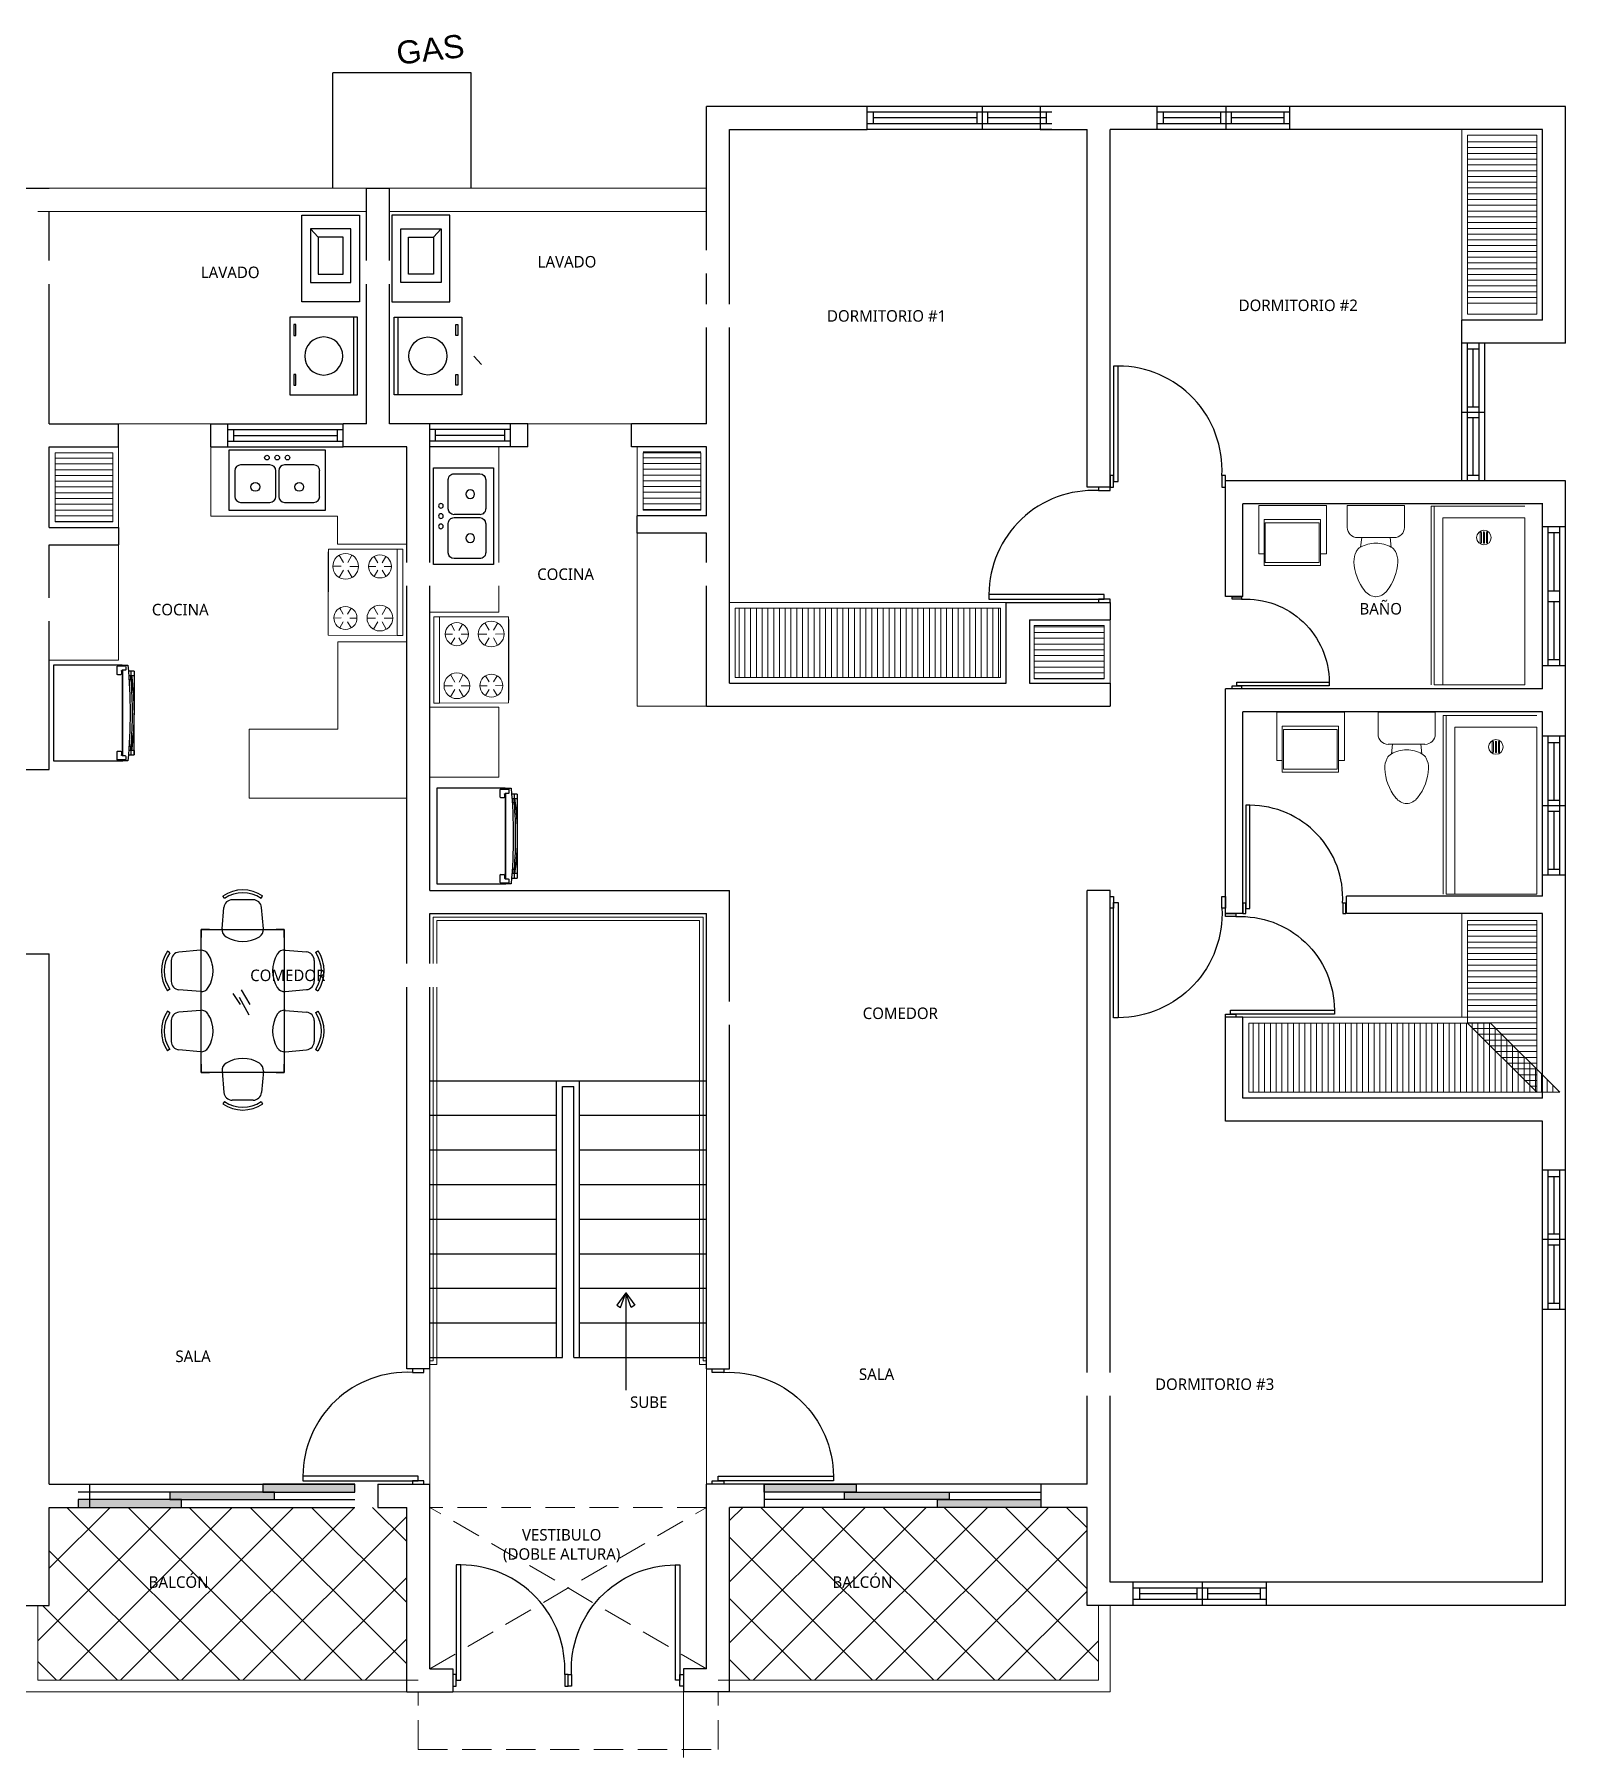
# Model space of a CAD drawing. Header units: feet. Extents: x 317 to 512, y -141 to 162.
# Drawn here: x 496.49 to 509.77, y 77.98 to 92.92 of the extents above; entities that cross this region are included whole.
import ezdxf

# ---------------------------------------------------------------- set-up
doc = ezdxf.new("R2010")
doc.units = ezdxf.units.FT
doc.header["$MEASUREMENT"] = 0
doc.linetypes.add('DASHED', pattern=[19.05, 12.7, -6.35])
for name, color, linetype in [('00-RELLENO INT', 5, 'Continuous'), ('COCINA', 2, 'Continuous'), ('escalera', 2, 'Continuous'), ('PERT-VENT', 8, 'Continuous'), ('PISO', 8, 'Continuous'), ('PISOS', 8, 'Continuous'), ('puertas', 7, 'Continuous')]:
    doc.layers.add(name, color=color, linetype=linetype)
for name, color, linetype, lineweight in [('A-GENM', 8, 'Continuous', 9), ('A-WALL', 7, 'Continuous', 25), ('closet', 8, 'Continuous', 5), ('FURN', 2, 'Continuous', 30), ('I-FURN', 2, 'Continuous', 0), ('muebles', 2, 'Continuous', 5), ('P-SANR-FIXT', 2, 'Continuous', 9), ('TXT', 2, 'Continuous', 9), ('vuelo', 251, 'DASHED', 13)]:
    doc.layers.add(name, color=color, linetype=linetype, lineweight=lineweight)
doc.styles.add('ads', font='trebuc.ttf', dxfattribs={"height": 0.14})
doc.styles.get("Standard").update_dxf_attribs({"font": 'arial.ttf'})

# ---------------------------------------------------------------- blocks, each defined once
blk = doc.blocks.new('A$C4D292AF4')
at = {"layer": 'puertas'}
for points in [[(0.03, 0.05), (0.07, 0.05), (0.07, 1.05), (0.03, 1.05)], [(0, 0), (0.03, 0), (0.03, 0.1), (0, 0.1)], [(0.97, 0), (1, 0), (1, 0.1), (0.97, 0.1)]]:
    blk.add_lwpolyline(points, close=True, dxfattribs=at)
blk.add_arc((0.068, 0.147), 0.903, 357.0481, 89.8556, dxfattribs=at)
blk = doc.blocks.new('A$C2C3967B4')
at = {"layer": 'COCINA'}
for p, q in [((0.838, 0.52), (0, 0.52)), ((0, 0.52), (0, 0)), ((0.838, 0), (0.838, 0.52)), ((0.051, 0.342), (0.051, 0.119)), ((0.356, 0.393), (0.102, 0.393)), ((0.406, 0.119), (0.406, 0.342)), ((0.432, 0.342), (0.432, 0.119)), ((0.737, 0.393), (0.483, 0.393)), ((0.787, 0.119), (0.787, 0.342)), ((0.102, 0.068), (0.356, 0.068)), ((0.483, 0.068), (0.737, 0.068)), ((0, 0), (0.838, 0))]:
    blk.add_line(p, q, dxfattribs=at)
for centre, radius in [((0.33, 0.456), 0.0201), ((0.419, 0.456), 0.0201), ((0.508, 0.456), 0.0201), ((0.229, 0.202), 0.0381), ((0.61, 0.202), 0.0381)]:
    blk.add_circle(centre, radius, dxfattribs=at)
for centre, start, end in [((0.102, 0.342), 90, 180), ((0.356, 0.342), 0, 90), ((0.483, 0.342), 90, 180), ((0.737, 0.342), 0, 90), ((0.102, 0.119), 180, 270), ((0.356, 0.119), 270, 0), ((0.483, 0.119), 180, 270), ((0.737, 0.119), 270, 0)]:
    blk.add_arc(centre, 0.0508, start, end, dxfattribs=at)
blk = doc.blocks.new('A$C285A50AC')
at = {"layer": 'muebles'}
for p, q in [((0.001, 0.69, -0.889), (0, 0.029, -0.889)), ((0.001, 0.69), (0.001, 0.639)), ((0.763, 0.688), (0.001, 0.69)), ((0.763, 0.688, -0.889), (0.001, 0.69, -0.889)), ((0.001, 0.639), (0.763, 0.637)), ((0.762, 0.028, -0.889), (0.763, 0.688, -0.889)), ((0.763, 0.637), (0.763, 0.688)), ((0.12, 0.505, 0.003), (0.054, 0.543, 0.003)), ((0.12, 0.467, 0.003), (0.054, 0.429, 0.003)), ((0.153, 0.524, 0.003), (0.153, 0.6, 0.003)), ((0.186, 0.505, 0.003), (0.252, 0.543, 0.003)), ((0.186, 0.467, 0.003), (0.252, 0.429, 0.003)), ((0.577, 0.466, 0.003), (0.522, 0.435, 0.003)), ((0.577, 0.504, 0.003), (0.523, 0.536, 0.003)), ((0.61, 0.523, 0.003), (0.611, 0.587, 0.003)), ((0.643, 0.504, 0.003), (0.698, 0.536, 0.003)), ((0.643, 0.466, 0.003), (0.698, 0.434, 0.003)), ((0.153, 0.448, 0.003), (0.153, 0.372, 0.003)), ((0.61, 0.447, 0.003), (0.61, 0.384, 0.003)), ((0.12, 0.2, 0.003), (0.065, 0.232, 0.003)), ((0.12, 0.162, 0.003), (0.065, 0.131, 0.003)), ((0.153, 0.219, 0.003), (0.153, 0.283, 0.003)), ((0.186, 0.2, 0.003), (0.241, 0.232, 0.003)), ((0.186, 0.162, 0.003), (0.241, 0.13, 0.003)), ((0.577, 0.2, 0.003), (0.511, 0.238, 0.003)), ((0.577, 0.162, 0.003), (0.511, 0.124, 0.003)), ((0.61, 0.219, 0.003), (0.61, 0.295, 0.003)), ((0.643, 0.199, 0.003), (0.709, 0.237, 0.003)), ((0.643, 0.161, 0.003), (0.709, 0.123, 0.003)), ((0, 0.029, -0.889), (0.762, 0.028, -0.889)), ((0.153, 0.143, 0.003), (0.152, 0.08, 0.003)), ((0.61, 0.142, 0.003), (0.61, 0.066, 0.003))]:
    blk.add_line(p, q, dxfattribs=at)
at = {"layer": 'muebles', "extrusion": (-0.001805, -0.999998, 0)}
for p, q in [((0.063, 0.027, -0.622), (0.698, 0.025, -0.622)), ((0.063, 0.027, -0.102), (0.698, 0.025, -0.102))]:
    blk.add_line(p, q, dxfattribs=at)
at = {"layer": 'muebles'}
for centre, radius in [((0.153, 0.486, 0.003), 0.114), ((0.61, 0.485, 0.003), 0.102), ((0.153, 0.181, 0.003), 0.102), ((0.61, 0.181, 0.003), 0.114)]:
    blk.add_circle(centre, radius, dxfattribs=at)
at = {"layer": 'muebles', "extrusion": (-0.001805, -0.999998, 0)}
for centre in [(0.089, -0.038, -0.027), (0.216, -0.038, -0.027), (0.381, -0.038, -0.027), (0.546, -0.038, -0.027), (0.673, -0.038, -0.027)]:
    blk.add_circle(centre, 0.0254, dxfattribs=at)
at = {"layer": 'muebles'}
for points in [[(0, 0.029), (0.001, 0.639), (0.763, 0.637), (0.762, 0.028)], [(0.001, 0.69, 0.254), (0.001, 0.639, 0.254), (0.763, 0.637, 0.254), (0.763, 0.688, 0.254)], [(0.025, 0.027, -0.076), (0.025, 0.027, -0.533), (0.737, 0.025, -0.533), (0.737, 0.025, -0.076)], [(0.025, 0.027, -0.597), (0.025, 0.027, -0.851), (0.737, 0.025, -0.851), (0.737, 0.025, -0.597)]]:
    blk.add_3dface(points, dxfattribs=at)
blk = doc.blocks.new('A$C6DF15AF1')
for points in [[(1.603, 0.133), (2.4, 0.133), (2.4, 0.2), (1.603, 0.2)], [(0, 0), (0.896, 0), (0.896, 0.067), (0, 0.067)], [(0.796, 0.067), (1.703, 0.067), (1.703, 0.133), (0.796, 0.133)]]:
    blk.add_hatch(color=256).paths.add_polyline_path(points)
at = {"layer": 'PERT-VENT', "extrusion": (-6.28888e-16, -1.94037e-15, -1)}
for points in [[(-1.603, 0.133), (-2.4, 0.133), (-2.4, 0.2), (-1.603, 0.2)], [(0, 0), (-0.896, 0), (-0.896, 0.067), (0, 0.067)], [(-0.796, 0.067), (-1.703, 0.067), (-1.703, 0.133), (-0.796, 0.133)]]:
    blk.add_lwpolyline(points, close=True, dxfattribs=at)
at = {"layer": 'PISO'}
for p, q in [((0, 0.2), (2.4, 0.2)), ((0, 0), (2.4, 0))]:
    blk.add_line(p, q, dxfattribs=at)
at = {"layer": 'PISO', "extrusion": (-6.28888e-16, -1.94037e-15, -1)}
for p, q in [((0.796, 0.133), (0, 0.133)), ((1.703, 0.067), (2.4, 0.067))]:
    blk.add_line(p, q, dxfattribs=at)
blk = doc.blocks.new('A$C5D053580')
for p, q in [((0.761, 1.017), (0.69, 1.123)), ((0.845, 0.914), (0.753, 1.083)), ((0.855, 1.016), (0.772, 1.159))]:
    blk.add_line(p, q)
at = {"layer": 'FURN'}
for p, q in [((0.608, 2.04, -0.375), (0.592, 2.062, -0.375)), ((0.884, 2.026, -0.375), (0.683, 2.026, -0.375)), ((0.96, 2.04, -0.375), (0.975, 2.062, -0.375)), ((0.585, 1.746, -0.375), (0.602, 1.952, -0.375)), ((0.983, 1.746, -0.375), (0.965, 1.952, -0.375)), ((0.384, 1.741, 0.375), (1.184, 1.741, 0.375)), ((0.384, 0.361, 0.375), (0.384, 1.741, 0.375)), ((1.184, 1.741, 0.375), (1.184, 0.361, 0.375)), ((0.082, 1.516, -0.375), (0.059, 1.532, -0.375)), ((0.375, 1.54, -0.375), (0.169, 1.522, -0.375)), ((1.192, 1.54, -0.375), (1.398, 1.523, -0.375)), ((1.486, 1.517, -0.375), (1.508, 1.533, -0.375)), ((0.095, 1.441, -0.375), (0.095, 1.24, -0.375)), ((1.472, 1.442, -0.375), (1.472, 1.241, -0.375)), ((0.082, 1.164, -0.375), (0.059, 1.149, -0.375)), ((1.486, 1.165, -0.375), (1.508, 1.15, -0.375)), ((0.375, 1.141, -0.375), (0.169, 1.159, -0.375)), ((1.192, 1.142, -0.375), (1.398, 1.16, -0.375)), ((0.082, 0.937, -0.375), (0.059, 0.953, -0.375)), ((0.095, 0.862, -0.375), (0.095, 0.661, -0.375)), ((0.375, 0.96, -0.375), (0.169, 0.943, -0.375)), ((1.192, 0.96, -0.375), (1.398, 0.943, -0.375)), ((1.472, 0.862, -0.375), (1.472, 0.661, -0.375)), ((1.486, 0.937, -0.375), (1.508, 0.953, -0.375)), ((0.082, 0.585, -0.375), (0.059, 0.57, -0.375)), ((0.375, 0.562, -0.375), (0.169, 0.58, -0.375)), ((1.192, 0.562, -0.375), (1.398, 0.58, -0.375)), ((1.486, 0.585, -0.375), (1.508, 0.57, -0.375)), ((1.184, 0.361, 0.375), (0.384, 0.361, 0.375)), ((0.585, 0.375, -0.375), (0.602, 0.169, -0.375)), ((0.983, 0.375, -0.375), (0.965, 0.169, -0.375)), ((0.608, 0.082, -0.375), (0.592, 0.059, -0.375)), ((0.884, 0.095, -0.375), (0.683, 0.095, -0.375)), ((0.96, 0.082, -0.375), (0.975, 0.059, -0.375))]:
    blk.add_line(p, q, dxfattribs=at)
for centre, radius, start, end in [((0.784, 1.782, -0.375), 0.339, 55.6197, 124.3803), ((0.683, 1.945, -0.375), 0.0813, 90, 175.0303), ((0.784, 1.782, -0.375), 0.312, 55.6197, 124.3803), ((0.884, 1.945, -0.375), 0.0813, 4.9697, 90), ((0.665, 1.739, -0.375), 0.0813, 175.0303, 238.407), ((0.784, 1.931, -0.375), 0.307, 238.407, 301.593), ((0.902, 1.739, -0.375), 0.0813, 301.593, 4.9697), ((0.339, 1.34, -0.375), 0.339, 145.6197, 214.3803), ((0.339, 1.34, -0.375), 0.312, 145.6197, 214.3803), ((0.176, 1.441, -0.375), 0.0813, 94.9697, 180), ((0.382, 1.459, -0.375), 0.0813, 31.593, 94.9697), ((0.19, 1.34, -0.375), 0.307, 328.407, 31.593), ((1.378, 1.341, -0.375), 0.307, 148.407, 211.593), ((1.185, 1.46, -0.375), 0.0813, 85.0303, 148.407), ((1.391, 1.442, -0.375), 0.0813, 0, 85.0303), ((1.229, 1.341, -0.375), 0.312, 325.6197, 34.3803), ((1.229, 1.341, -0.375), 0.339, 325.6197, 34.3803), ((0.176, 1.24, -0.375), 0.0813, 180, 265.0303), ((0.382, 1.222, -0.375), 0.0813, 265.0303, 328.407), ((1.185, 1.223, -0.375), 0.0813, 211.593, 274.9697), ((1.391, 1.241, -0.375), 0.0813, 274.9697, 0), ((0.339, 0.761, -0.375), 0.339, 145.6197, 214.3803), ((0.339, 0.761, -0.375), 0.312, 145.6197, 214.3803), ((0.176, 0.862, -0.375), 0.0813, 94.9697, 180), ((0.382, 0.88, -0.375), 0.0813, 31.593, 94.9697), ((0.19, 0.761, -0.375), 0.307, 328.407, 31.593), ((1.378, 0.761, -0.375), 0.307, 148.407, 211.593), ((1.185, 0.88, -0.375), 0.0813, 85.0303, 148.407), ((1.391, 0.862, -0.375), 0.0813, 0, 85.0303), ((1.229, 0.761, -0.375), 0.312, 325.6197, 34.3803), ((1.229, 0.761, -0.375), 0.339, 325.6197, 34.3803), ((0.176, 0.661, -0.375), 0.0813, 180, 265.0303), ((0.382, 0.643, -0.375), 0.0813, 265.0303, 328.407), ((1.185, 0.643, -0.375), 0.0813, 211.593, 274.9697), ((1.391, 0.661, -0.375), 0.0813, 274.9697, 0), ((0.665, 0.382, -0.375), 0.0813, 121.593, 184.9697), ((0.784, 0.19, -0.375), 0.307, 58.407, 121.593), ((0.902, 0.382, -0.375), 0.0813, 355.0303, 58.407), ((0.683, 0.176, -0.375), 0.0813, 184.9697, 270), ((0.884, 0.176, -0.375), 0.0813, 270, 355.0303), ((0.784, 0.339, -0.375), 0.339, 235.6197, 304.3803), ((0.784, 0.339, -0.375), 0.312, 235.6197, 304.3803)]:
    blk.add_arc(centre, radius, start, end, dxfattribs=at)
for points in [[(0.384, 1.741, -0.375), (0.384, 1.741, 0.375), (0.384, 1.661, 0.375), (0.384, 1.701, -0.375)], [(0.464, 1.741, 0.375), (0.424, 1.741, -0.375), (0.384, 1.741, -0.375), (0.384, 1.741, 0.375)], [(1.184, 0.361, 0.425), (0.384, 0.361, 0.425), (0.384, 1.741, 0.425), (1.184, 1.741, 0.425)], [(1.104, 1.741, 0.375), (1.144, 1.741, -0.375), (1.184, 1.741, -0.375), (1.184, 1.741, 0.375)], [(1.184, 1.741, -0.375), (1.184, 1.741, 0.375), (1.184, 1.661, 0.375), (1.184, 1.701, -0.375)], [(0.384, 0.361, -0.375), (0.384, 0.361, 0.375), (0.384, 0.441, 0.375), (0.384, 0.401, -0.375)], [(0.464, 0.361, 0.375), (0.424, 0.361, -0.375), (0.384, 0.361, -0.375), (0.384, 0.361, 0.375)], [(1.104, 0.361, 0.375), (1.144, 0.361, -0.375), (1.184, 0.361, -0.375), (1.184, 0.361, 0.375)], [(1.184, 0.361, -0.375), (1.184, 0.361, 0.375), (1.184, 0.441, 0.375), (1.184, 0.401, -0.375)]]:
    blk.add_3dface(points, dxfattribs=at)
blk = doc.blocks.new('A$C074D4DC8')
at = {"layer": 'FURN'}
blk.add_line((0.0418, 0.3424), (0.0418, -0.1979), dxfattribs=at)
for points in [[(0.0418, 0.3424), (-0.0084, 0.2735), (0.0117, 0.2615), (0.0418, 0.3424)], [(0.0418, 0.3424), (0.0919, 0.2735), (0.0719, 0.2615), (0.0418, 0.3424)]]:
    blk.add_lwpolyline(points, dxfattribs=at)
blk = doc.blocks.new('bath_sink_6127 - bath_sink_6127-V2-Nivel 1')
at = {"layer": 'I-FURN'}
for p, q in [((0.293, 0.297), (-0.127, 0.297)), ((-0.127, 0.297), (-0.127, -0.29)), ((0.395, 0.244), (-0.005, 0.244)), ((-0.005, 0.244), (-0.005, -0.245)), ((0.025, -0.234), (0.025, 0.233)), ((0.025, 0.233), (0.369, 0.233)), ((0.293, 0.244), (0.293, 0.297)), ((0.369, 0.233), (0.369, -0.234)), ((0.395, -0.245), (0.395, 0.244)), ((0.293, -0.29), (-0.127, -0.29)), ((-0.005, -0.245), (0.395, -0.245)), ((0.369, -0.234), (0.025, -0.234)), ((0.293, -0.29), (0.293, -0.245))]:
    blk.add_line(p, q, dxfattribs=at)
blk = doc.blocks.new('Toilet_-_Tank_-_3D_4840 - 17_ High_ Seat Not Visible-536545-Nivel 1')
at = {"layer": 'P-SANR-FIXT'}
for p, q in [((0.248, 0.489), (-0.248, 0.489)), ((-0.248, 0.489), (-0.248, 0.298)), ((0.248, 0.298), (0.248, 0.489)), ((-0.159, 0.21), (-0.123, 0.21)), ((-0.123, 0.21), (-0.132, 0.127)), ((-0.123, 0.21), (0.123, 0.21)), ((0.132, 0.127), (0.123, 0.21)), ((0.123, 0.21), (0.159, 0.21))]:
    blk.add_line(p, q, dxfattribs=at)
for centre, radius, start, end in [((-0.159, 0.298), 0.0889, 180, 270), ((0, -0.104), 0.266, 90.1019, 119.8981), ((0, -0.104), 0.266, 60.1019, 89.8981), ((0.159, 0.298), 0.0889, 270, 360), ((-0.023, 0.008), 0.167, 151.0596, 182.709), ((-0.083, 0.041), 0.0995, 119.8981, 151.0596), ((0.083, 0.041), 0.0995, 28.9404, 60.1019), ((0.023, 0.008), 0.167, 357.291, 28.9404), ((0.25, 0.021), 0.441, 182.709, 218.5058), ((-0.25, 0.021), 0.441, 321.4942, 357.291), ((0.011, -0.169), 0.136, 218.5058, 265.219), ((-0.011, -0.169), 0.136, 274.781, 321.4942)]:
    blk.add_arc(centre, radius, start, end, dxfattribs=at)
blk = doc.blocks.new('A$C3D6C2CD6')
at = {"layer": 'P-SANR-FIXT'}
for p, q in [((0, 1.55), (0.787, 1.55)), ((0, 0.102), (0, 1.55)), ((0.711, 1.55), (0.711, 0.102)), ((0.787, 0), (0.787, 1.55)), ((0.813, 1.55), (0.813, 0)), ((0.324, 0.227), (0.324, 0.317)), ((0.333, 0.317), (0.333, 0.227)), ((0.351, 0.227), (0.351, 0.317)), ((0.36, 0.317), (0.36, 0.227)), ((0.378, 0.227), (0.378, 0.317)), ((0.387, 0.317), (0.387, 0.227)), ((0.711, 0.102), (0, 0.102)), ((0, 0), (0.787, 0)), ((0.124, 0), (0.787, 0)), ((0.813, 0), (0.787, 0)), ((0.813, 0), (0.787, 0))]:
    blk.add_line(p, q, dxfattribs=at)
for centre, radius, start, end in [((0.356, 0.272), 0.0635, 90, 270), ((0.356, 0.272), 0.0635, 90, 270), ((0.328, 0.317), 0.00444, 360, 180), ((0.356, 0.317), 0.00444, 360, 180), ((0.356, 0.272), 0.0635, 270, 90), ((0.356, 0.272), 0.0635, 270, 90), ((0.383, 0.317), 0.00444, 360, 180), ((0.328, 0.227), 0.00444, 180, 360), ((0.356, 0.227), 0.00444, 180, 360), ((0.383, 0.227), 0.00444, 180, 360)]:
    blk.add_arc(centre, radius, start, end, dxfattribs=at)
blk = doc.blocks.new('A$C007B5363')
at = {"layer": 'COCINA'}
for p, q in [((0, 0.829), (0.594, 0.829)), ((0, 0), (0, 0.829)), ((0.551, 0.816), (0.551, 0.752)), ((0.621, 0.822), (0.557, 0.822)), ((0.589, 0.752), (0.589, 0.778)), ((0.594, 0.829), (0.601, 0.829)), ((0.594, 0.822), (0.594, 0.829)), ((0.594, 0.045), (0.594, 0.784)), ((0.595, 0.784), (0.621, 0.784)), ((0.601, 0.829), (0.601, 0.822)), ((0.645, 0.829), (0.601, 0.829)), ((0.601, 0.784), (0.601, 0.044)), ((0.627, 0.791), (0.627, 0.816)), ((0.649, 0.778), (0.671, 0.778)), ((0.671, 0.778), (0.698, 0.778)), ((0.671, 0.74), (0.671, 0.778)), ((0.671, 0.74), (0.671, 0.778)), ((0.699, 0.74), (0.699, 0.778)), ((0.557, 0.746), (0.582, 0.746)), ((0.671, 0.74), (0.651, 0.74)), ((0.654, 0.702), (0.671, 0.702)), ((0.698, 0.74), (0.671, 0.74)), ((0.671, 0.74), (0.671, 0.702)), ((0.671, 0.702), (0.671, 0.74)), ((0.594, 0), (0, 0)), ((0.551, 0.076), (0.551, 0.013)), ((0.582, 0.083), (0.557, 0.083)), ((0.557, 0.006), (0.621, 0.006)), ((0.589, 0.051), (0.589, 0.076)), ((0.594, 0), (0.594, 0.006)), ((0.594, 0), (0.601, 0)), ((0.621, 0.044), (0.595, 0.044)), ((0.601, 0.006), (0.601, 0)), ((0.601, 0), (0.645, 0)), ((0.627, 0.013), (0.627, 0.038)), ((0.671, 0.051), (0.649, 0.051)), ((0.651, 0.089), (0.671, 0.089)), ((0.671, 0.127), (0.654, 0.127)), ((0.671, 0.127), (0.671, 0.089)), ((0.671, 0.089), (0.671, 0.127)), ((0.671, 0.089), (0.698, 0.089)), ((0.671, 0.051), (0.671, 0.089)), ((0.671, 0.051), (0.671, 0.089)), ((0.698, 0.051), (0.671, 0.051)), ((0.699, 0.051), (0.699, 0.089))]:
    blk.add_line(p, q, dxfattribs=at)
for centre, radius, start, end in [((0.557, 0.816), 0.00635, 90, 180), ((0.557, 0.752), 0.00635, 180, 270), ((0.582, 0.752), 0.00635, 270, 360), ((0.595, 0.778), 0.00635, 90, 180), ((0.621, 0.816), 0.00635, 360, 90), ((0.621, 0.791), 0.00635, 270, 360), ((-3.851, 0.414), 4.515, 354.7351, 5.2649), ((-3.079, 0.414), 3.761, 355.6182, 4.3818), ((-1.675, 0.414), 2.373, 352.1151, 7.8849), ((0.557, 0.076), 0.00635, 90, 180), ((0.557, 0.013), 0.00635, 180, 270), ((0.582, 0.076), 0.00635, 360, 90), ((0.595, 0.051), 0.00635, 180, 270), ((0.621, 0.038), 0.00635, 360, 90), ((0.621, 0.013), 0.00635, 270, 360)]:
    blk.add_arc(centre, radius, start, end, dxfattribs=at)
blk = doc.blocks.new('A$C01EB0BB3')
at = {"layer": 'FURN'}
for p, q in [((0, 0, 224.56), (0, 0.61, 224.56)), ((0, 0.61, 224.56), (0.533, 0.61, 224.56)), ((0.503, 0.61, 224.56), (0.503, 0, 224.56)), ((0.533, 0.61, 224.56), (0.533, 0, 224.56)), ((0.533, 0, 224.56), (0, 0, 224.56))]:
    blk.add_line(p, q, dxfattribs=at)
at = {"layer": 'FURN', "ltscale": 0.02, "elevation": 224.56}
for points in [[(0.047, 0.536), (0.047, 0.45), (0.032, 0.45), (0.032, 0.536)], [(0.047, 0.143), (0.047, 0.057), (0.032, 0.057), (0.032, 0.143)]]:
    blk.add_lwpolyline(points, close=True, dxfattribs=at)
at = {"layer": 'FURN', "ltscale": 0.02}
blk.add_circle((0.267, 0.305, 224.56), 0.15, dxfattribs=at)
blk = doc.blocks.new('A$C14811AE8')
at = {"layer": 'closet'}
h = blk.add_hatch(dxfattribs=at)
h.set_pattern_fill('ANSI31', color=256, scale=0.4, angle=315, style=0)
h.set_pattern_definition([(360, (9.3, 9.45065), (3e-15, 0.05), [])])
h.paths.add_polyline_path([(9.3, 9.451), (9.8, 9.451), (9.8, 10.051), (9.3, 10.051)])
h = blk.add_hatch(dxfattribs=at)
h.set_pattern_fill('ANSI31', color=256, scale=0.4, angle=315, style=0)
h.set_pattern_definition([(360, (4.2, 9.39707), (3e-15, 0.05), [])])
h.paths.add_polyline_path([(4.2, 9.397), (4.7, 9.397), (4.7, 9.997), (4.2, 9.997)])
h = blk.add_hatch(dxfattribs=at)
h.set_pattern_fill('ANSI31', color=256, scale=0.4, angle=45, style=0)
h.set_pattern_definition([(90, (9.9, 8.09766), (-0.05, 3e-15), [])])
h.paths.add_polyline_path([(10.1, 8.048), (12.4, 8.048), (12.4, 8.648), (10.1, 8.648)])
h = blk.add_hatch(dxfattribs=at)
h.set_pattern_fill('ANSI31', color=256, scale=0.4, angle=135, style=0)
h.set_pattern_definition([(180, (12.343037, 8.034943), (-3e-15, -0.05), [])])
h.paths.add_polyline_path([(12.693, 8.035), (12.693, 8.498), (13.3, 8.498), (13.3, 8.035)])
h = blk.add_hatch(dxfattribs=at)
h.set_pattern_fill('ANSI31', color=256, scale=0.4, angle=135, style=0)
h.set_pattern_definition([(180, (19.514666, 4.55), (-3e-15, -0.05), [])])
h.paths.add_polyline_path([(16.45, 5.05), (16.45, 5.941), (17.05, 5.941), (17.05, 4.45)])
h = blk.add_hatch(dxfattribs=at)
h.set_pattern_fill('ANSI31', color=256, scale=0.4, angle=405, style=0)
h.set_pattern_definition([(90, (20.857657, 4.55), (-0.05, 3e-15), [])])
h.paths.add_polyline_path([(14.552, 4.45), (14.552, 5.05), (16.65, 5.05), (17.25, 4.45)])
at = {"layer": 'PISO'}
h = blk.add_hatch(dxfattribs=at)
h.set_pattern_fill('NET', color=256, scale=3, angle=45, style=0)
h.set_pattern_definition([(45, (3.75, -0.65), (-0.265165, 0.265165), []), (135, (3.75, -0.65), (-0.265165, -0.265165), [])])
h.paths.add_polyline_path([(4.15, 0.85), (7.25, 0.85), (7.25, -0.65), (4.05, -0.65), (4.05, 0), (4.15, 0)])
h = blk.add_hatch(dxfattribs=at)
h.set_pattern_fill('NET', color=256, scale=3, angle=45, style=0)
h.set_pattern_definition([(135, (12.95, -0.65), (0.265165, 0.265165), []), (45, (12.95, -0.65), (0.265165, -0.265165), [])])
h.paths.add_polyline_path([(13.15, 0.85), (10.05, 0.85), (10.05, -0.65), (13.25, -0.65), (13.25, 0), (13.15, 0)])
for p, q in [((4.885, 8.103), (4.884, 7.376)), ((8.208, 7.035), (8.207, 6.308))]:
    blk.add_line(p, q)
at = {"layer": 'A-GENM'}
for p, q in [((4.05, 12.29), (6.9, 12.29)), ((9.85, 12.29), (7.1, 12.29)), ((4.05, 12.09), (6.9, 12.09)), ((9.85, 12.09), (7.1, 12.09)), ((5.55, 9.447), (5.55, 10.047)), ((8.05, 8.613), (8.05, 10.047)), ((5.55, 9.447), (6.65, 9.447)), ((6.65, 9.203), (6.65, 9.447)), ((6.65, 9.203), (7.25, 9.203)), ((8.05, 8.613), (7.45, 8.613)), ((6.654, 7.6), (6.654, 8.357)), ((6.654, 8.357), (7.25, 8.357)), ((4.75, 8.197), (4.15, 8.197)), ((7.45, 7.789), (8.05, 7.789)), ((8.05, 7.182), (8.05, 7.789)), ((9.25, 7.798), (9.85, 7.798)), ((5.884, 7.6), (5.883, 7)), ((5.884, 7.6), (6.654, 7.6)), ((7.445, 7.182), (8.05, 7.182)), ((5.883, 7), (7.25, 7)), ((4.05, -0.65), (4.05, 0)), ((13.25, -0.65), (13.25, 0)), ((13.35, -0.75), (13.35, 0)), ((7.35, -0.65), (4.05, -0.65)), ((9.95, -0.65), (13.25, -0.65)), ((7.35, -0.75), (3.95, -0.75)), ((9.65, -1.32), (9.65, -0.75)), ((9.95, -0.75), (13.35, -0.75))]:
    blk.add_line(p, q, dxfattribs=at)
at = {"layer": 'A-WALL'}
for p, q in [((11.242, 13), (9.85, 13)), ((9.85, 10.247), (9.85, 13)), ((13.755, 13), (12.745, 13)), ((17.3, 13), (14.908, 13)), ((17.3, 10.947), (17.3, 13)), ((10.05, 7.998), (10.05, 12.8)), ((10.05, 12.8), (11.242, 12.8)), ((12.745, 12.8), (13.15, 12.8)), ((13.15, 9.698), (13.15, 12.8)), ((13.35, 9.698), (13.35, 12.8)), ((13.755, 12.8), (13.35, 12.8)), ((17.1, 12.8), (14.908, 12.8)), ((17.1, 11.147), (17.1, 12.8)), ((3.75, 12.29), (4.15, 12.29)), ((6.9, 10.247), (6.9, 12.29)), ((6.9, 12.29), (7.1, 12.29)), ((7.1, 10.247), (7.1, 12.29)), ((4.15, 10.247), (4.15, 12.09)), ((16.4, 10.947), (16.4, 11.147)), ((4.15, 10.247), (4.75, 10.247)), ((4.75, 10.047), (4.75, 10.247)), ((5.55, 10.047), (5.55, 10.247)), ((5.55, 10.247), (5.7, 10.247)), ((5.7, 10.047), (5.7, 10.247)), ((6.7, 10.047), (6.7, 10.247)), ((6.9, 10.247), (6.7, 10.247)), ((7.45, 10.247), (7.1, 10.247)), ((7.45, 6.2), (7.45, 10.247)), ((8.15, 10.047), (8.15, 10.247)), ((8.3, 10.247), (8.15, 10.247)), ((8.3, 10.047), (8.3, 10.247)), ((9.85, 10.247), (9.2, 10.247)), ((9.2, 10.047), (9.2, 10.247)), ((4.15, 9.347), (4.15, 10.047)), ((4.15, 10.047), (4.75, 10.047)), ((5.55, 10.047), (5.7, 10.047)), ((7.25, 10.047), (6.7, 10.047)), ((7.25, 2.05), (7.25, 10.047)), ((8.3, 10.047), (8.15, 10.047)), ((9.85, 10.047), (9.2, 10.047)), ((9.85, 9.449), (9.85, 10.047)), ((17.3, 9.753), (14.35, 9.753)), ((17.3, 9.355), (17.3, 9.753)), ((13.35, 9.698), (13.15, 9.698)), ((9.85, 9.449), (9.25, 9.449)), ((9.25, 9.299), (9.25, 9.449)), ((14.5, 8.75), (14.5, 9.553)), ((17.1, 9.553), (14.5, 9.553)), ((17.1, 9.355), (17.1, 9.558)), ((17.1, 9.355), (17.1, 9.553)), ((4.15, 9.347), (4.75, 9.347)), ((4.75, 9.347), (4.75, 9.197)), ((9.85, 9.299), (9.25, 9.299)), ((9.85, 7.798), (9.85, 9.299)), ((4.15, 7.25), (4.15, 9.197)), ((4.15, 9.197), (4.75, 9.197)), ((12.45, 7.998), (12.45, 8.698)), ((12.45, 8.698), (13.35, 8.698)), ((13.35, 8.698), (13.35, 8.548)), ((14.5, 8.75), (14.35, 8.75)), ((12.65, 8.548), (13.35, 8.548)), ((12.65, 8.548), (12.65, 7.998)), ((17.1, 7.95), (17.1, 8.151)), ((17.3, 7.538), (17.3, 8.151)), ((10.05, 7.998), (12.45, 7.998)), ((12.65, 7.998), (13.35, 7.998)), ((13.35, 7.998), (13.35, 7.798)), ((17.1, 7.95), (14.35, 7.95)), ((14.35, 6), (14.35, 7.95)), ((9.85, 7.798), (13.35, 7.798)), ((14.5, 6), (14.5, 7.75)), ((17.1, 7.75), (14.5, 7.75)), ((17.1, 7.538), (17.1, 7.75)), ((3.95, 7.25), (4.15, 7.25)), ((17.1, 6.15), (17.1, 6.335)), ((17.3, 3.774), (17.3, 6.335)), ((7.45, 6.2), (10.05, 6.2)), ((10.05, 2.05), (10.05, 6.2)), ((13.15, 1.05), (13.15, 6.2)), ((13.35, 6.2), (13.15, 6.2)), ((13.35, 0.2), (13.35, 6.2)), ((15.4, 6), (15.4, 6.15)), ((17.1, 6.15), (15.4, 6.15)), ((7.45, 2.05), (7.45, 6)), ((7.45, 2.05), (7.45, 6)), ((7.45, 6), (9.85, 6)), ((9.85, 2.05), (9.85, 6)), ((14.5, 6), (14.35, 6)), ((17.1, 6), (15.4, 6)), ((17.1, 4.4), (17.1, 6)), ((3.95, 5.65), (4.15, 5.65)), ((4.15, 1.05), (4.15, 5.65)), ((14.5, 5.1), (14.35, 5.1)), ((14.35, 4.2), (14.35, 5.1)), ((14.5, 4.4), (14.5, 5.1)), ((17.1, 4.4), (14.5, 4.4)), ((17.1, 4.2), (14.35, 4.2)), ((17.1, 3.774), (17.1, 4.2)), ((17.1, 0.2), (17.1, 2.57)), ((17.3, 0), (17.3, 2.57)), ((7.45, 2.05), (7.25, 2.05)), ((9.85, 2.05), (10.05, 2.05)), ((4.15, 1.05), (4.5, 1.05)), ((4.5, 1.05), (4.5, 0.85)), ((7, 1.05), (7.45, 1.05)), ((7, 1.05), (7, 0.85)), ((7.45, -0.55), (7.45, 1.05)), ((9.85, -0.55), (9.85, 1.05)), ((10.35, 1.05), (9.85, 1.05)), ((10.35, 1.05), (10.35, 0.85)), ((13.15, 1.05), (12.75, 1.05)), ((12.75, 1.05), (12.75, 0.85)), ((4.15, 0), (4.15, 0.85)), ((4.15, 0.85), (4.5, 0.85)), ((7, 0.85), (7.25, 0.85)), ((7.25, -0.75), (7.25, 0.85)), ((10.05, -0.75), (10.05, 0.85)), ((10.35, 0.85), (10.05, 0.85)), ((13.15, 0.85), (12.75, 0.85)), ((13.15, 0), (13.15, 0.85)), ((13.55, 0.2), (13.35, 0.2)), ((17.1, 0.2), (14.703, 0.2)), ((3.75, 0), (4.15, 0)), ((13.55, 0), (13.15, 0)), ((17.3, 0), (14.703, 0)), ((7.45, -0.55), (7.65, -0.55)), ((7.65, -0.55), (7.65, -0.75)), ((9.85, -0.55), (9.65, -0.55)), ((9.65, -0.55), (9.65, -0.75)), ((7.25, -0.75), (7.65, -0.75)), ((10.05, -0.75), (9.65, -0.75))]:
    blk.add_line(p, q, dxfattribs=at)
at = {"layer": 'A-WALL', "extrusion": (-5.92882e-16, -1.90217e-15, -1)}
for p, q in [((11.242, 12.8), (11.242, 13)), ((12.745, 13), (12.745, 12.8))]:
    blk.add_line(p, q, dxfattribs=at)
at = {"layer": 'A-WALL', "extrusion": (6.46452e-16, -1.90217e-15, -1)}
for p, q in [((13.755, 13), (13.755, 12.8)), ((14.908, 12.8), (14.908, 13))]:
    blk.add_line(p, q, dxfattribs=at)
at = {"layer": 'A-WALL', "extrusion": (3.03521e-17, -1.27893e-15, -1)}
for p, q in [((17.3, 10.947), (16.4, 10.947)), ((17.3, 7.538), (17.1, 7.538)), ((17.1, 6.335), (17.3, 6.335)), ((17.3, 3.774), (17.1, 3.774)), ((17.1, 2.57), (17.3, 2.57))]:
    blk.add_line(p, q, dxfattribs=at)
at = {"layer": 'A-WALL', "extrusion": (4.8794e-17, -1.27893e-15, -1)}
for p, q in [((17.3, 9.355), (17.1, 9.355)), ((17.1, 8.151), (17.3, 8.151))]:
    blk.add_line(p, q, dxfattribs=at)
at = {"layer": 'A-WALL', "extrusion": (6.46452e-16, -1.89503e-15, -1)}
for p, q in [((13.55, 0), (13.55, 0.2)), ((14.703, 0.2), (14.703, 0))]:
    blk.add_line(p, q, dxfattribs=at)
at = {"layer": 'closet'}
for p, q in [((4.75, 10.247), (5.55, 10.247)), ((8.3, 10.247), (9.2, 10.247)), ((4.75, 10.047), (4.75, 9.347)), ((9.25, 9.449), (9.25, 10.047)), ((10.05, 8.698), (12.45, 8.698)), ((12.65, 8.548), (12.65, 7.998)), ((13.35, 8.548), (13.35, 7.998)), ((16.4, 5.1), (16.4, 6)), ((7.48, 2.12), (7.48, 5.97)), ((7.48, 5.97), (9.82, 5.97)), ((7.51, 2.09), (7.51, 5.94)), ((7.51, 5.94), (9.79, 5.94)), ((9.79, 2.09), (9.79, 5.94)), ((9.82, 2.12), (9.82, 5.97)), ((16.6, 5.1), (14.5, 5.1)), ((7.48, 2.12), (7.45, 2.12)), ((9.82, 2.12), (9.85, 2.12)), ((7.51, 2.09), (7.45, 2.09)), ((7.45, 2.05), (7.45, 1.05)), ((9.79, 2.09), (9.85, 2.09)), ((9.85, 2.05), (9.85, 1.05)), ((7.65, -0.75), (9.65, -0.75))]:
    blk.add_line(p, q, dxfattribs=at)
for points in [[(4.2, 9.397), (4.7, 9.397), (4.7, 9.997), (4.2, 9.997)], [(9.3, 9.499), (9.8, 9.499), (9.8, 9.997), (9.3, 9.997)], [(10.1, 8.048), (12.4, 8.048), (12.4, 8.648), (10.1, 8.648)], [(12.693, 8.035), (12.693, 8.498), (13.3, 8.498), (13.3, 8.035)], [(17.05, 4.45), (16.45, 5.05), (16.45, 5.941), (17.05, 5.941), (17.05, 4.45)], [(14.552, 4.45), (14.552, 5.05), (16.65, 5.05), (17.25, 4.45)]]:
    blk.add_lwpolyline(points, close=True, dxfattribs=at)
at = {"layer": 'COCINA'}
for p, q in [((6.416, 11.939), (6.483, 11.866)), ((7.549, 11.939), (7.482, 11.866)), ((7.832, 10.835), (7.899, 10.762))]:
    blk.add_line(p, q, dxfattribs=at)
at = {"layer": 'escalera'}
for p, q in [((7.45, 4.55), (8.55, 4.55)), ((8.55, 2.15), (8.55, 4.55)), ((8.55, 4.55), (8.75, 4.55)), ((8.6, 2.15), (8.6, 4.5)), ((8.6, 4.5), (8.7, 4.5)), ((8.7, 2.15), (8.7, 4.5)), ((8.75, 4.55), (9.85, 4.55)), ((8.75, 2.15), (8.75, 4.55)), ((7.45, 4.25), (8.55, 4.25)), ((8.75, 4.25), (9.85, 4.25)), ((7.45, 3.95), (8.55, 3.95)), ((8.75, 3.95), (9.85, 3.95)), ((7.45, 3.65), (8.55, 3.65)), ((8.75, 3.65), (9.85, 3.65)), ((7.45, 3.35), (8.55, 3.35)), ((8.75, 3.35), (9.85, 3.35)), ((7.45, 3.05), (8.55, 3.05)), ((8.75, 3.05), (9.85, 3.05)), ((7.45, 2.75), (8.55, 2.75)), ((8.75, 2.75), (9.85, 2.75)), ((7.45, 2.45), (8.55, 2.45)), ((8.75, 2.45), (9.85, 2.45)), ((7.45, 2.15), (8.55, 2.15)), ((8.55, 2.15), (8.6, 2.15)), ((8.7, 2.15), (8.75, 2.15)), ((8.75, 2.15), (9.85, 2.15))]:
    blk.add_line(p, q, dxfattribs=at)
at = {"layer": 'PERT-VENT', "extrusion": (-5.92882e-16, -1.89503e-15, -1)}
for p, q in [((12.845, 13), (11.242, 13)), ((12.845, 12.95), (11.242, 12.95)), ((11.296, 12.95), (11.296, 12.85)), ((12.197, 12.9), (11.296, 12.9)), ((12.197, 12.85), (12.197, 12.95)), ((12.243, 12.8), (12.243, 13)), ((12.29, 12.85), (12.29, 12.95)), ((12.795, 12.9), (12.29, 12.9)), ((12.795, 12.95), (12.795, 12.85)), ((14.908, 13), (13.755, 13)), ((14.908, 12.95), (13.755, 12.95)), ((13.809, 12.95), (13.809, 12.85)), ((14.31, 12.9), (13.809, 12.9)), ((14.31, 12.85), (14.31, 12.95)), ((14.357, 12.8), (14.357, 13)), ((14.403, 12.85), (14.403, 12.95)), ((14.858, 12.9), (14.403, 12.9)), ((14.858, 12.95), (14.858, 12.85)), ((12.845, 12.85), (11.242, 12.85)), ((12.845, 12.8), (11.242, 12.8)), ((14.908, 12.85), (13.755, 12.85)), ((14.908, 12.8), (13.755, 12.8)), ((14.703, 0.2), (13.55, 0.2)), ((14.703, 0.15), (13.55, 0.15)), ((13.604, 0.15), (13.604, 0.05)), ((14.105, 0.05), (14.105, 0.15)), ((14.152, 0), (14.152, 0.2)), ((14.198, 0.05), (14.198, 0.15)), ((14.653, 0.15), (14.653, 0.05)), ((14.703, 0.05), (13.55, 0.05)), ((14.105, 0.1), (13.604, 0.1)), ((14.653, 0.1), (14.198, 0.1)), ((14.703, 0), (13.55, 0))]:
    blk.add_line(p, q, dxfattribs=at)
at = {"layer": 'PERT-VENT', "extrusion": (2.32183e-17, -1.27893e-15, -1)}
for p, q in [((16.4, 9.753), (16.4, 10.947)), ((16.45, 9.753), (16.45, 10.947)), ((16.55, 9.753), (16.55, 10.947)), ((16.6, 9.753), (16.6, 10.947)), ((16.5, 10.391), (16.5, 10.898)), ((16.6, 10.345), (16.4, 10.345)), ((16.55, 10.391), (16.45, 10.391)), ((16.55, 10.298), (16.45, 10.298)), ((16.5, 9.803), (16.5, 10.298)), ((16.45, 9.803), (16.55, 9.803)), ((17.1, 6.335), (17.1, 7.538)), ((17.15, 6.335), (17.15, 7.538)), ((17.15, 7.484), (17.25, 7.484)), ((17.2, 6.983), (17.2, 7.484)), ((17.25, 6.335), (17.25, 7.538)), ((17.3, 6.335), (17.3, 7.538)), ((17.2, 6.384), (17.2, 6.889)), ((17.15, 6.384), (17.25, 6.384)), ((17.1, 2.57), (17.1, 3.774)), ((17.15, 2.57), (17.15, 3.774)), ((17.25, 2.57), (17.25, 3.774)), ((17.3, 2.57), (17.3, 3.774)), ((17.15, 3.72), (17.25, 3.72)), ((17.2, 3.219), (17.2, 3.72)), ((17.3, 3.172), (17.1, 3.172)), ((17.25, 3.219), (17.15, 3.219)), ((17.25, 3.125), (17.15, 3.125)), ((17.2, 2.62), (17.2, 3.125)), ((17.15, 2.62), (17.25, 2.62))]:
    blk.add_line(p, q, dxfattribs=at)
at = {"layer": 'PERT-VENT', "extrusion": (2.32183e-17, 1.35533e-15, -1)}
blk.add_line((16.45, 10.898), (16.55, 10.898), dxfattribs=at)
at = {"layer": 'PERT-VENT'}
for p, q in [((5.7, 10.247), (6.7, 10.247)), ((5.7, 10.197), (6.7, 10.197)), ((5.75, 10.097), (5.75, 10.197)), ((6.65, 10.097), (6.65, 10.197)), ((8.15, 10.247), (7.45, 10.247)), ((8.15, 10.197), (7.45, 10.197)), ((7.5, 10.097), (7.5, 10.197)), ((8.1, 10.097), (8.1, 10.197)), ((5.7, 10.097), (6.7, 10.097)), ((5.7, 10.047), (6.7, 10.047)), ((5.75, 10.147), (6.65, 10.147)), ((8.15, 10.097), (7.45, 10.097)), ((8.15, 10.047), (7.45, 10.047)), ((8.1, 10.147), (7.5, 10.147))]:
    blk.add_line(p, q, dxfattribs=at)
at = {"layer": 'PERT-VENT', "extrusion": (4.8794e-17, -1.27893e-15, -1)}
for p, q in [((17.25, 9.301), (17.15, 9.301)), ((17.2, 8.8), (17.2, 9.301)), ((17.25, 8.151), (17.25, 9.355)), ((17.3, 8.151), (17.3, 9.355)), ((17.2, 8.201), (17.2, 8.706)), ((17.25, 8.201), (17.15, 8.201)), ((17.1, 6.936), (17.3, 6.936)), ((17.15, 6.983), (17.25, 6.983)), ((17.15, 6.889), (17.25, 6.889))]:
    blk.add_line(p, q, dxfattribs=at)
at = {"layer": 'PISOS'}
for p, q in [((6.609, 12.29), (6.609, 13.29)), ((7.809, 13.29), (6.609, 13.29)), ((7.809, 12.29), (7.809, 13.29))]:
    blk.add_line(p, q, dxfattribs=at)
at = {"layer": 'vuelo', "ltscale": 0.02}
for p, q in [((9.85, 0.85), (7.45, 0.85)), ((7.45, -0.55), (9.85, 0.85)), ((9.85, -0.55), (7.45, 0.85)), ((7.35, -1.25), (7.35, -0.75)), ((9.95, -1.25), (9.95, -0.75)), ((7.35, -1.25), (9.95, -1.25))]:
    blk.add_line(p, q, dxfattribs=at)
at = {"yscale": 1.099999999999995, "zscale": 1.099999999999995}
for p, xscale, rotation in [((6.237, 11.171, -247.016), -1.099999999999995, 180), ((7.728, 11.171, -247.016), 1.099999999999995, 179.9999999999964)]:
    blk.add_blockref('A$C01EB0BB3', p, dxfattribs=dict(at, xscale=xscale, rotation=rotation))
at = {"extrusion": (3.60376e-15, 5.40452e-16, -1), "xscale": -1}
blk.add_blockref('A$C2C3967B4', (-5.708, 9.498), dxfattribs=at)
at = {"extrusion": (1.64377e-15, -2.43985e-15, -1), "xscale": -0.9799999999999965, "yscale": 0.9799999999999895, "zscale": 0.9799999999999965, "rotation": 269.8075498061992}
blk.add_blockref('A$C285A50AC', (-8.162, 7.827), dxfattribs=at)
at = {"rotation": 179.9999999999964}
blk.add_blockref('A$C3D6C2CD6', (17.052, 7.717), dxfattribs=at)
blk.add_blockref('A$C6DF15AF1', (4.4, 0.85))
at = {"xscale": -1, "rotation": 359.9999999999963}
blk.add_blockref('A$C6DF15AF1', (12.75, 0.85), dxfattribs=at)
at = {"layer": 'COCINA', "extrusion": (-1.60151e-15, -2.44254e-15, -1), "rotation": 180.0000000000064}
for p in [(-4.187, 8.154), (-7.51, 7.086)]:
    blk.add_blockref('A$C007B5363', p, dxfattribs=at)
at = {"layer": 'FURN', "xscale": 1.5625, "yscale": 1.5625, "zscale": 1.5625}
blk.add_blockref('A$C074D4DC8', (9.085, 2.176), dxfattribs=at)
at = {"layer": 'I-FURN', "rotation": 269.9999999999962}
for p in [(14.93, 9.413), (15.087, 7.62)]:
    blk.add_blockref('bath_sink_6127 - bath_sink_6127-V2-Nivel 1', p, dxfattribs=at)
at = {"layer": 'P-SANR-FIXT'}
blk.add_blockref('Toilet_-_Tank_-_3D_4840 - 17_ High_ Seat Not Visible-536545-Nivel 1', (15.922, 7.258), dxfattribs=at)
at = {"layer": 'puertas', "extrusion": (4.39703e-15, -1.90217e-15, -1), "xscale": -1.000288939019299, "yscale": 1.000288939019299, "zscale": 1.000288939019299}
blk.add_blockref('A$C4D292AF4', (-13.35, 9.698), dxfattribs=at)
at = {"layer": 'puertas', "extrusion": (1.97637e-15, 6.67088e-16, -1), "xscale": -1.000288939019299, "yscale": 1.000288939019299, "zscale": 1.000288939019297, "rotation": 270.0000000000036}
for p in [(-13.35, 8.698), (-7.4, 1.05)]:
    blk.add_blockref('A$C4D292AF4', p, dxfattribs=at)
at = {"layer": 'puertas', "extrusion": (2.52557e-15, -3.55681e-15, -1), "xscale": -0.8940234615184497, "yscale": 0.8940234615184501, "zscale": 0.89402346151845}
blk.add_blockref('A$C4D292AF4', (-14.5, 6), dxfattribs=at)
at = {"layer": 'puertas', "extrusion": (6.64894e-16, 1.97857e-15, -1), "xscale": 1.000288939019299, "yscale": 1.000288939019299, "zscale": 1.000288939019299, "rotation": 180.000000000003}
blk.add_blockref('A$C4D292AF4', (-13.35, 6.147), dxfattribs=at)
at = {"layer": 'puertas', "extrusion": (-3.87516e-17, 2.5327e-15, -1), "xscale": 0.9002600451174032, "yscale": 0.9002600451174032, "zscale": 0.9002600451174032, "rotation": 90.00000000000368}
blk.add_blockref('A$C4D292AF4', (-14.35, 5.1), dxfattribs=at)
at = {"layer": 'puertas', "extrusion": (-1.90436e-15, 6.67088e-16, -1), "xscale": 1.000288939019299, "yscale": 1.000288939019299, "zscale": 1.000288939019299, "rotation": 90.00000000000362}
blk.add_blockref('A$C4D292AF4', (-9.9, 1.05), dxfattribs=at)
at = {"layer": 'puertas', "extrusion": (6.46452e-16, -1.90217e-15, -1), "xscale": -1.000288939019299, "yscale": 1.000288939019299, "zscale": 1.000288939019297}
blk.add_blockref('A$C4D292AF4', (-7.65, -0.7), dxfattribs=at)
at = {"layer": 'puertas', "extrusion": (-5.92882e-16, -1.90217e-15, -1), "xscale": 1.000288939019299, "yscale": 1.000288939019299, "zscale": 1.000288939019299}
blk.add_blockref('A$C4D292AF4', (-9.65, -0.7), dxfattribs=at)
at = {"layer": 'TXT', "insert": (7.15, 13.56), "char_height": 0.2, "attachment_point": 1, "rotation": 6.643}
blk.add_mtext_dynamic_manual_height_columns('GAS', width=0.99636, gutter_width=1, heights=[0], dxfattribs=at)
at = {"layer": 'TXT', "char_height": 0.1, "width": 2.688, "attachment_point": 2, "style": 'ads'}
for s, insert in [('SALA', (5.397, 2.21)), ('SALA', (11.325, 2.055)), ('SUBE', (9.349, 1.812)), ('VESTIBULO\\P(DOBLE ALTURA)', (8.594, 0.662)), ('BALCÓN', (5.272, 0.252)), ('BALCÓN', (11.202, 0.252))]:
    blk.add_mtext(s, dxfattribs=dict(at, insert=insert))
at = {"layer": 'TXT', "char_height": 0.1, "style": 'ads', "bg_fill": 2}
for s, insert, width, attachment_point in [('LAVADO', (5.719, 11.611), 3.088, 2), ('DORMITORIO #2', (14.982, 11.325), 2.688, 2), ('DORMITORIO #1', (11.412, 11.233), 3.088, 2), ('COCINA', (8.628, 8.993), 2.688, 2), ('COCINA', (5.286, 8.686), 2.688, 2), ('BAÑO', (15.697, 8.592), 2.688, 8), ('COMEDOR', (6.219, 5.514), 2.688, 2), ('COMEDOR', (11.531, 5.185), 3.088, 2), ('DORMITORIO #3', (14.257, 1.968), 2.688, 2)]:
    blk.add_mtext(s, dxfattribs=dict(at, insert=insert, width=width, attachment_point=attachment_point))
at = {"layer": 'closet'}
h = blk.add_hatch(dxfattribs=at)
h.set_pattern_fill('ANSI31', color=256, scale=0.4, angle=135, style=0)
h.set_pattern_definition([(180, (17, 10.64013), (-3e-15, -0.05), [])])
h.paths.add_polyline_path([(17.05, 11.247), (17.05, 12.74), (16.45, 12.74), (16.45, 11.247)])
at = {"layer": 'A-GENM'}
for p, q in [((9.25, 7.798), (9.25, 9.299)), ((4.75, 9.197), (4.75, 8.197))]:
    blk.add_line(p, q, dxfattribs=at)
at = {"layer": 'A-WALL', "extrusion": (3.03521e-17, -1.27893e-15, -1)}
blk.add_line((17.1, 11.147), (16.4, 11.147), dxfattribs=at)
at = {"layer": 'A-WALL'}
blk.add_line((14.35, 8.75), (14.35, 9.753), dxfattribs=at)
at = {"layer": 'closet'}
blk.add_line((16.4, 11.147), (16.4, 12.8), dxfattribs=at)
blk.add_lwpolyline([(17.05, 11.197), (17.05, 12.75), (16.45, 12.75), (16.45, 11.197)], close=True, dxfattribs=at)
at = {"layer": 'COCINA', "extrusion": (-1.64281e-15, -2.44272e-15, -1)}
for points in [[(-6.34, 12.056), (-6.842, 12.056), (-6.842, 11.306), (-6.34, 11.306)], [(-6.416, 11.473), (-6.766, 11.474), (-6.766, 11.939), (-6.416, 11.939)], [(-6.483, 11.546), (-6.699, 11.546), (-6.699, 11.866), (-6.483, 11.866)]]:
    blk.add_lwpolyline(points, close=True, dxfattribs=at)
at = {"layer": 'PERT-VENT', "extrusion": (4.8794e-17, -1.27893e-15, -1)}
for p, q in [((17.1, 8.151), (17.1, 9.355)), ((17.15, 8.151), (17.15, 9.355)), ((17.15, 8.8), (17.25, 8.8)), ((17.15, 8.706), (17.25, 8.706))]:
    blk.add_line(p, q, dxfattribs=at)
at = {"extrusion": (-5.16339e-16, -3.53e-15, -1), "rotation": 270.00000000001}
blk.add_blockref('A$C2C3967B4', (-8.003, 9.866), dxfattribs=at)
at = {"rotation": 179.9999999999964}
blk.add_blockref('A$C3D6C2CD6', (16.948, 9.533), dxfattribs=at)
at = {"extrusion": (-1.62185e-15, -2.43985e-15, -1), "xscale": 0.9799999999999975, "yscale": 0.9799999999999975, "zscale": 0.9799999999999975, "rotation": 90.19245019381452}
blk.add_blockref('A$C285A50AC', (-6.541, 8.414), dxfattribs=at)
at = {"ltscale": 0.3, "xscale": 0.9000000000000067, "yscale": 0.9000000000000067, "zscale": 0.9000000000000067}
blk.add_blockref('A$C5D053580', (5.123, 4.296), dxfattribs=at)
at = {"layer": 'P-SANR-FIXT'}
blk.add_blockref('Toilet_-_Tank_-_3D_4840 - 17_ High_ Seat Not Visible-536545-Nivel 1', (15.655, 9.051), dxfattribs=at)
at = {"layer": 'puertas', "extrusion": (-1.90436e-15, 6.66166e-16, -1), "xscale": 0.8002311512154283, "yscale": 0.8002311512154283, "zscale": 0.8002311512154283, "rotation": 90.00000000000368}
blk.add_blockref('A$C4D292AF4', (-14.41, 7.95), dxfattribs=at)
at = {"layer": 'TXT', "insert": (8.64, 11.703), "char_height": 0.1, "width": 2.688, "attachment_point": 2, "style": 'ads', "bg_fill": 2}
blk.add_mtext('LAVADO', dxfattribs=at)
at = {"layer": 'COCINA', "extrusion": (1.64281e-15, -2.44272e-15, -1)}
for points in [[(-7.625, 12.056), (-7.122, 12.056), (-7.122, 11.306), (-7.624, 11.306)], [(-7.549, 11.473), (-7.198, 11.474), (-7.198, 11.939), (-7.549, 11.939)], [(-7.482, 11.546), (-7.265, 11.546), (-7.265, 11.866), (-7.482, 11.866)]]:
    blk.add_lwpolyline(points, close=True, dxfattribs=at)

msp = doc.modelspace()

# ---------------------------------------------------------------- block references
at = {"layer": '00-RELLENO INT'}
msp.add_blockref('A$C14811AE8', (492.4673, 79.29754), dxfattribs=at)

doc.saveas('drawing.dxf')
